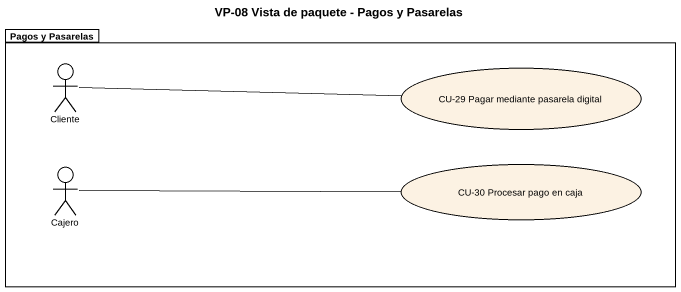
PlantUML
@startuml
title VP-08 Vista de paquete - Pagos y Pasarelas
package "Pagos y Pasarelas" as Pagos_y_Pasarelas {
  actor Cliente
  usecase "CU-29 Pagar mediante pasarela digital" as CU_29_Pagar_mediante
  actor Cajero
  usecase "CU-30 Procesar pago en caja" as CU_30_Procesar_pago_en_caja
}
Cliente -right- CU_29_Pagar_mediante
Cajero -right- CU_30_Procesar_pago_en_caja
@enduml
